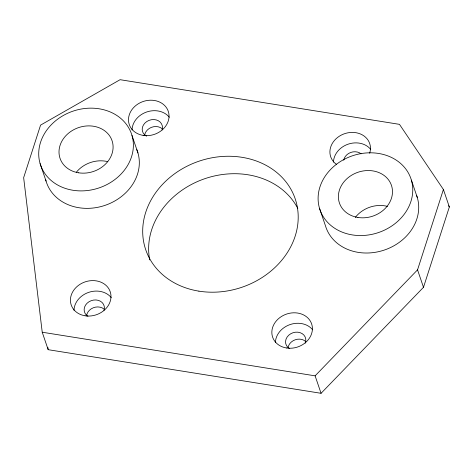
<?xml version="1.0" encoding="UTF-8"?>
<svg xmlns="http://www.w3.org/2000/svg" width="473" height="473" viewBox="0 0 473 473"><rect width="100%" height="100%" fill="white"/><g stroke="black" fill="none" stroke-linecap="round" stroke-linejoin="round"><path stroke-width="0.71" d="M42.227 332.223L315.113 375.846L417.547 269.846L443.408 189.502L399.472 124.352L120.089 79.695L40.572 125.114L23.65 177.677L42.227 332.223L48.169 349.683L321.061 393.305L423.489 287.306L449.35 206.961L443.408 189.502M448.528 205.743L449.35 206.961M411.38 180.112A48.057 40.53 -18.8 0 1 352.326 234.915A48.057 40.53 -18.8 0 1 332.602 167.519A48.057 40.53 -18.8 0 1 411.38 180.112L417.322 197.572M417.547 269.846L423.489 287.306M319.494 208.256L325.436 225.716A48.057 40.53 -18.8 0 0 383.958 250.176A48.057 40.53 -18.8 0 0 416.666 195.562M315.113 375.846L321.061 393.305M131.991 135.455A48.057 40.53 -18.8 0 1 72.937 190.258A48.057 40.53 -18.8 0 1 53.218 122.862A48.057 40.53 -18.8 0 1 131.991 135.455L137.939 152.915M40.104 163.593L46.047 181.058M47.903 347.489L48.169 349.683M289.34 348.453A10.3 8.685 -18.8 0 1 287.141 337.03A10.3 8.685 -18.8 0 1 300.189 332.69A10.3 8.685 -18.8 0 1 305.221 343.161M87.948 316.277A10.3 8.685 -18.8 0 1 85.589 305.044A10.3 8.685 -18.8 0 1 98.331 300.355A10.3 8.685 -18.8 0 1 104.019 310.365M146.547 136.177A10.3 8.685 -18.8 0 1 143.431 125.002A10.3 8.685 -18.8 0 1 156.191 119.9A10.3 8.685 -18.8 0 1 162.085 129.969M343.723 160.199A10.3 8.685 -18.8 0 1 350.676 152.483A10.3 8.685 -18.8 0 1 361.059 153.826M149.71 259.878A78.956 66.592 -18.8 0 1 204.395 178.835A78.956 66.592 -18.8 0 1 297.813 208.457M144.608 135.574A10.3 8.685 -18.8 0 1 151.319 127.391A10.3 8.685 -18.8 0 1 162.02 128.615M86.547 315.97A10.3 8.685 -18.8 0 1 93.258 307.787A10.3 8.685 -18.8 0 1 103.959 309.011M288.045 347.549A10.3 8.685 -18.8 0 1 295.347 339.738A10.3 8.685 -18.8 0 1 305.848 341.618M275.41 342.511A20.599 17.371 -18.8 0 1 290.085 324.561A20.599 17.371 -18.8 0 1 312.671 329.805M73.989 310.318A20.599 17.371 -18.8 0 1 88.664 292.367A20.599 17.371 -18.8 0 1 111.25 297.612M132.056 129.915A20.599 17.371 -18.8 0 1 146.725 111.971A20.599 17.371 -18.8 0 1 169.31 117.215M333.471 162.115A20.599 17.371 -18.8 0 1 348.146 144.164A20.599 17.371 -18.8 0 1 370.731 149.409M336.664 164.503A20.599 17.371 -18.8 0 1 333.223 142.001A20.599 17.371 -18.8 0 1 358.652 133.333A20.599 17.371 -18.8 0 1 369.679 153.246M355.324 217.42A27.464 23.159 -18.8 0 1 387.488 206.388M76.354 172.225A27.464 23.159 -18.8 0 1 107.436 161.565M136.774 149.586A48.057 40.53 -18.8 0 1 104.58 205.513A48.057 40.53 -18.8 0 1 45.68 179.699M198.908 291.149A78.956 66.592 -18.8 0 0 295.927 201.114A78.956 66.592 -18.8 0 0 166.508 180.426A78.956 66.592 -18.8 0 0 198.908 291.149M286.508 347.98A20.599 17.371 -18.8 0 0 311.819 324.496A20.599 17.371 -18.8 0 0 278.053 319.098A20.599 17.371 -18.8 0 0 286.508 347.98M85.087 315.787A20.599 17.371 -18.8 0 0 110.398 292.302A20.599 17.371 -18.8 0 0 76.638 286.904A20.599 17.371 -18.8 0 0 85.087 315.787M143.153 135.39A20.599 17.371 -18.8 0 0 168.459 111.9A20.599 17.371 -18.8 0 0 134.699 106.508A20.599 17.371 -18.8 0 0 143.153 135.39M357.943 217.462A27.464 23.159 -18.8 0 0 391.691 186.143A27.464 23.159 -18.8 0 0 346.674 178.948A27.464 23.159 -18.8 0 0 357.943 217.462M78.559 172.799A27.464 23.159 -18.8 0 0 112.302 141.48A27.464 23.159 -18.8 0 0 67.284 134.291A27.464 23.159 -18.8 0 0 78.559 172.799"/></g></svg>
